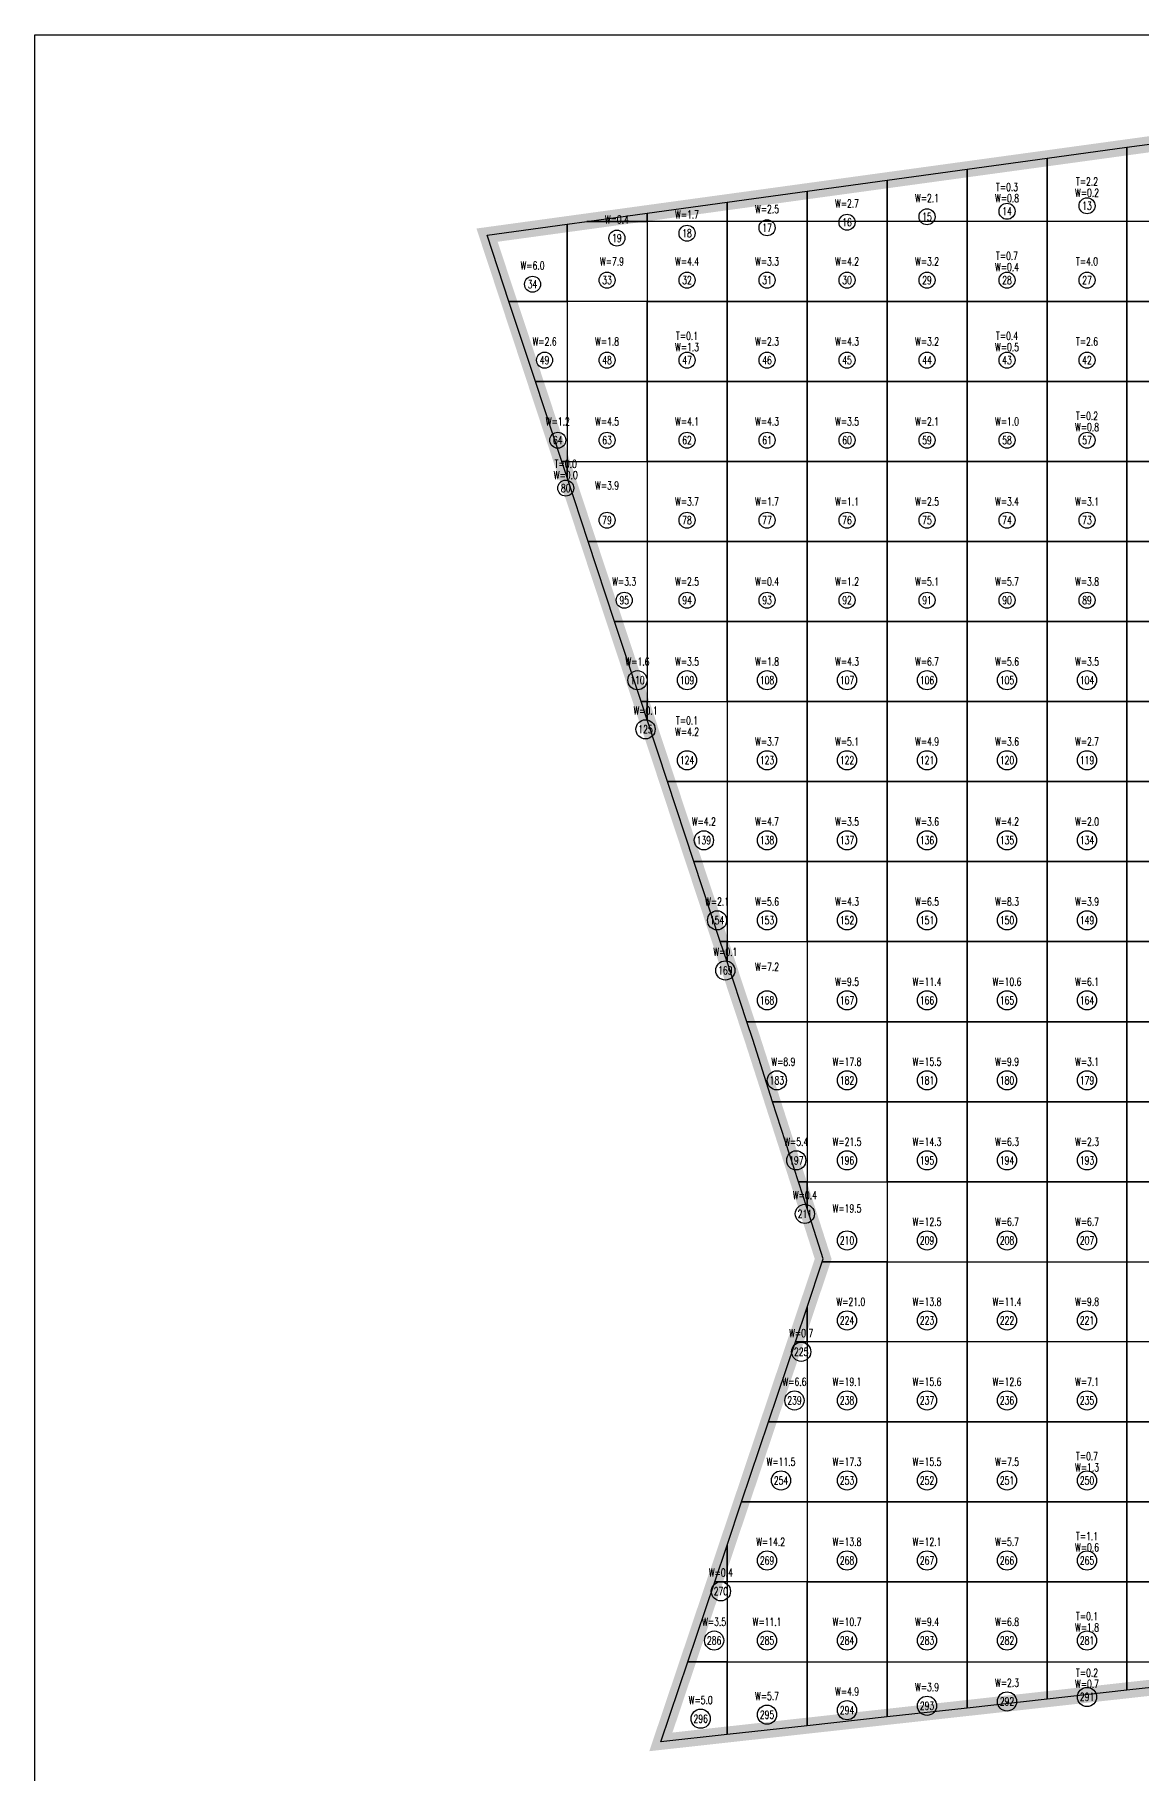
# Model space of a CAD drawing. Extents: x 4283 to 40403, y 1134 to 1764.
# Drawn here: x 15283.5 to 15346.3, y 1575.3 to 1674.1 of the extents above; entities that cross this region are included whole.
import ezdxf
from ezdxf.enums import TextEntityAlignment as Align

# ---------------------------------------------------------------- set-up
doc = ezdxf.new("R2010")
doc.units = 0
for name, color, linetype in [('tdz_17-2方格网', 2, 'Continuous'), ('tdz_17-2方格网计算', 7, 'Continuous'), ('tdz_土方计算图', 7, 'Continuous'), ('tdz_格田', 6, 'Continuous')]:
    doc.layers.add(name, color=color, linetype=linetype)
doc.styles.add('GLandNum', font='txt_____.ttf', dxfattribs={"width": 0.7, "height": 0.5})

msp = doc.modelspace()

# ---------------------------------------------------------------- linework, layer by layer
at = {"layer": 'tdz_17-2方格网', "linetype": 'Continuous'}
for points in [[(15347.954, 1668.033, 3092.636), (15350.07, 1668.033, 3092.484), (15350.07, 1663.488, 3092.435), (15345.524, 1663.488, 3092.794), (15345.524, 1667.7, 3092.815)], [(15340.979, 1667.076, 3093.152), (15340.979, 1663.488, 3093.154), (15336.434, 1663.488, 3093.514), (15336.434, 1666.453, 3093.487)], [(15345.524, 1667.7, 3092.815), (15345.524, 1663.488, 3092.794), (15340.979, 1663.488, 3093.154), (15340.979, 1667.076, 3093.152)], [(15336.434, 1666.453, 3093.487), (15336.434, 1663.488, 3093.514), (15331.888, 1663.488, 3093.828), (15331.888, 1665.829, 3093.842)], [(15327.343, 1665.205, 3094.151), (15327.343, 1663.488, 3094.145), (15322.797, 1663.488, 3094.462), (15322.797, 1664.582, 3094.461)], [(15331.888, 1665.829, 3093.842), (15331.888, 1663.488, 3093.828), (15327.343, 1663.488, 3094.145), (15327.343, 1665.205, 3094.151)], [(15318.252, 1663.958, 3094.771), (15318.252, 1663.488, 3094.772), (15314.822, 1663.488, 3095.005)], [(15322.797, 1664.582, 3094.461), (15322.797, 1663.488, 3094.462), (15318.252, 1663.488, 3094.772), (15318.252, 1663.958, 3094.771)], [(15313.706, 1663.334, 3095.027), (15313.706, 1658.942, 3094.757), (15310.406, 1658.942, 3095.02), (15309.161, 1662.711, 3095.027)], [(15314.822, 1663.488, 3095.005), (15318.252, 1663.488, 3094.772), (15318.252, 1658.942, 3094.414), (15313.706, 1658.942, 3094.757), (15313.706, 1663.334, 3095.027)], [(15318.252, 1663.488, 3094.772), (15318.252, 1658.942, 3094.414), (15322.797, 1658.942, 3094.179), (15322.797, 1663.488, 3094.462)], [(15322.797, 1663.488, 3094.462), (15322.797, 1658.942, 3094.179), (15327.343, 1658.942, 3094.052), (15327.343, 1663.488, 3094.145)], [(15327.343, 1663.488, 3094.145), (15327.343, 1658.942, 3094.052), (15331.888, 1658.942, 3093.925), (15331.888, 1663.488, 3093.828)], [(15331.888, 1663.488, 3093.828), (15331.888, 1658.942, 3093.925), (15336.434, 1658.942, 3093.605), (15336.434, 1663.488, 3093.514)], [(15336.434, 1663.488, 3093.514), (15336.434, 1658.942, 3093.605), (15340.979, 1658.942, 3093.18), (15340.979, 1663.488, 3093.154)], [(15340.979, 1663.488, 3093.154), (15340.979, 1658.942, 3093.18), (15345.524, 1658.942, 3092.845), (15345.524, 1663.488, 3092.794)], [(15345.524, 1663.488, 3092.794), (15345.524, 1658.942, 3092.845), (15350.07, 1658.942, 3092.543), (15350.07, 1663.488, 3092.435)], [(15310.406, 1658.942, 3095.02), (15313.706, 1658.942, 3094.757), (15313.706, 1654.397, 3094.858), (15311.907, 1654.397, 3095.012)], [(15313.706, 1658.942, 3094.757), (15313.706, 1654.397, 3094.858), (15318.252, 1654.397, 3094.585), (15318.252, 1658.942, 3094.414)], [(15318.252, 1658.942, 3094.414), (15318.252, 1654.397, 3094.585), (15322.797, 1654.397, 3094.386), (15322.797, 1658.942, 3094.179)], [(15322.797, 1658.942, 3094.179), (15322.797, 1654.397, 3094.386), (15327.343, 1654.397, 3094.236), (15327.343, 1658.942, 3094.052)], [(15327.343, 1658.942, 3094.052), (15327.343, 1654.397, 3094.236), (15331.888, 1654.397, 3093.937), (15331.888, 1658.942, 3093.925)], [(15331.888, 1658.942, 3093.925), (15331.888, 1654.397, 3093.937), (15336.434, 1654.397, 3093.608), (15336.434, 1658.942, 3093.605)], [(15336.434, 1658.942, 3093.605), (15336.434, 1654.397, 3093.608), (15340.979, 1654.397, 3093.294), (15340.979, 1658.942, 3093.18)], [(15340.979, 1658.942, 3093.18), (15340.979, 1654.397, 3093.294), (15345.524, 1654.397, 3093.059), (15345.524, 1658.942, 3092.845)], [(15345.524, 1658.942, 3092.845), (15345.524, 1654.397, 3093.059), (15350.07, 1654.397, 3092.883), (15350.07, 1658.942, 3092.543)], [(15311.907, 1654.397, 3095.012), (15313.706, 1654.397, 3094.858), (15313.706, 1649.851, 3094.974), (15313.408, 1649.851, 3095.004)], [(15313.706, 1654.397, 3094.858), (15313.706, 1649.851, 3094.974), (15318.252, 1649.851, 3094.735), (15318.252, 1654.397, 3094.585)], [(15318.252, 1654.397, 3094.585), (15318.252, 1649.851, 3094.735), (15322.797, 1649.851, 3094.472), (15322.797, 1654.397, 3094.386)], [(15322.797, 1654.397, 3094.386), (15322.797, 1649.851, 3094.472), (15327.343, 1649.851, 3094.175), (15327.343, 1654.397, 3094.236)], [(15327.343, 1654.397, 3094.236), (15327.343, 1649.851, 3094.175), (15331.888, 1649.851, 3093.879), (15331.888, 1654.397, 3093.937)], [(15331.888, 1654.397, 3093.937), (15331.888, 1649.851, 3093.879), (15336.434, 1649.851, 3093.681), (15336.434, 1654.397, 3093.608)], [(15336.434, 1654.397, 3093.608), (15336.434, 1649.851, 3093.681), (15340.979, 1649.851, 3093.449), (15340.979, 1654.397, 3093.294)], [(15340.979, 1654.397, 3093.294), (15340.979, 1649.851, 3093.449), (15345.524, 1649.851, 3093.247), (15345.524, 1654.397, 3093.059)], [(15345.524, 1654.397, 3093.059), (15345.524, 1649.851, 3093.247), (15350.07, 1649.851, 3092.987), (15350.07, 1654.397, 3092.883)], [(15313.408, 1649.851, 3095.004), (15313.706, 1649.851, 3094.974), (15313.706, 1648.949, 3095.002)], [(15313.706, 1648.949, 3095.002), (15313.706, 1649.851, 3094.974), (15318.252, 1649.851, 3094.735), (15318.252, 1645.306, 3094.695), (15314.91, 1645.306, 3094.995)], [(15318.252, 1649.851, 3094.735), (15318.252, 1645.306, 3094.695), (15322.797, 1645.306, 3094.413), (15322.797, 1649.851, 3094.472)], [(15322.797, 1649.851, 3094.472), (15322.797, 1645.306, 3094.413), (15327.343, 1645.306, 3094.08), (15327.343, 1649.851, 3094.175)], [(15327.343, 1649.851, 3094.175), (15327.343, 1645.306, 3094.08), (15331.888, 1645.306, 3093.949), (15331.888, 1649.851, 3093.879)], [(15331.888, 1649.851, 3093.879), (15331.888, 1645.306, 3093.949), (15336.434, 1645.306, 3093.855), (15336.434, 1649.851, 3093.681)], [(15336.434, 1649.851, 3093.681), (15336.434, 1645.306, 3093.855), (15340.979, 1645.306, 3093.581), (15340.979, 1649.851, 3093.449)], [(15340.979, 1649.851, 3093.449), (15340.979, 1645.306, 3093.581), (15345.524, 1645.306, 3093.32), (15345.524, 1649.851, 3093.247)], [(15345.524, 1649.851, 3093.247), (15345.524, 1645.306, 3093.32), (15350.07, 1645.306, 3093.059), (15350.07, 1649.851, 3092.987)], [(15314.91, 1645.306, 3094.995), (15318.252, 1645.306, 3094.695), (15318.252, 1640.76, 3094.804), (15316.411, 1640.76, 3094.987)], [(15318.252, 1645.306, 3094.695), (15318.252, 1640.76, 3094.804), (15322.797, 1640.76, 3094.411), (15322.797, 1645.306, 3094.413)], [(15322.797, 1645.306, 3094.413), (15322.797, 1640.76, 3094.411), (15327.343, 1640.76, 3094.189), (15327.343, 1645.306, 3094.08)], [(15327.343, 1645.306, 3094.08), (15327.343, 1640.76, 3094.189), (15331.888, 1640.76, 3094.105), (15331.888, 1645.306, 3093.949)], [(15331.888, 1645.306, 3093.949), (15331.888, 1640.76, 3094.105), (15336.434, 1640.76, 3094.025), (15336.434, 1645.306, 3093.855)], [(15336.434, 1645.306, 3093.855), (15336.434, 1640.76, 3094.025), (15340.979, 1640.76, 3093.628), (15340.979, 1645.306, 3093.581)], [(15340.979, 1645.306, 3093.581), (15340.979, 1640.76, 3093.628), (15345.524, 1640.76, 3093.368), (15345.524, 1645.306, 3093.32)], [(15345.524, 1645.306, 3093.32), (15345.524, 1640.76, 3093.368), (15350.07, 1640.76, 3093.115), (15350.07, 1645.306, 3093.059)], [(15316.411, 1640.76, 3094.987), (15318.252, 1640.76, 3094.804), (15318.252, 1636.215, 3094.945), (15317.912, 1636.215, 3094.979)], [(15318.252, 1640.76, 3094.804), (15318.252, 1636.215, 3094.945), (15322.797, 1636.215, 3094.51), (15322.797, 1640.76, 3094.411)], [(15322.797, 1640.76, 3094.411), (15322.797, 1636.215, 3094.51), (15327.343, 1636.215, 3094.383), (15327.343, 1640.76, 3094.189)], [(15327.343, 1640.76, 3094.189), (15327.343, 1636.215, 3094.383), (15331.888, 1636.215, 3094.257), (15331.888, 1640.76, 3094.105)], [(15331.888, 1640.76, 3094.105), (15331.888, 1636.215, 3094.257), (15336.434, 1636.215, 3093.971), (15336.434, 1640.76, 3094.025)], [(15336.434, 1640.76, 3094.025), (15336.434, 1636.215, 3093.971), (15340.979, 1636.215, 3093.649), (15340.979, 1640.76, 3093.628)], [(15340.979, 1640.76, 3093.628), (15340.979, 1636.215, 3093.649), (15345.524, 1636.215, 3093.398), (15345.524, 1640.76, 3093.368)], [(15345.524, 1640.76, 3093.368), (15345.524, 1636.215, 3093.398), (15350.07, 1636.215, 3093.145), (15350.07, 1640.76, 3093.115)], [(15317.912, 1636.215, 3094.979), (15318.252, 1636.215, 3094.945), (15318.252, 1635.188, 3094.977)], [(15318.252, 1635.188, 3094.977), (15318.252, 1636.215, 3094.945), (15322.797, 1636.215, 3094.51), (15322.797, 1631.669, 3094.634), (15319.414, 1631.669, 3094.971)], [(15322.797, 1636.215, 3094.51), (15322.797, 1631.669, 3094.634), (15327.343, 1631.669, 3094.441), (15327.343, 1636.215, 3094.383)], [(15327.343, 1636.215, 3094.383), (15327.343, 1631.669, 3094.441), (15331.888, 1631.669, 3094.162), (15331.888, 1636.215, 3094.257)], [(15331.888, 1636.215, 3094.257), (15331.888, 1631.669, 3094.162), (15336.434, 1631.669, 3093.9), (15336.434, 1636.215, 3093.971)], [(15336.434, 1636.215, 3093.971), (15336.434, 1631.669, 3093.9), (15340.979, 1631.669, 3093.661), (15340.979, 1636.215, 3093.649)], [(15340.979, 1636.215, 3093.649), (15340.979, 1631.669, 3093.661), (15345.524, 1631.669, 3093.411), (15345.524, 1636.215, 3093.398)], [(15345.524, 1636.215, 3093.398), (15345.524, 1631.669, 3093.411), (15350.07, 1631.669, 3093.139), (15350.07, 1636.215, 3093.145)], [(15319.414, 1631.669, 3094.971), (15322.797, 1631.669, 3094.634), (15322.797, 1627.124, 3094.775), (15320.915, 1627.124, 3094.962)], [(15322.797, 1631.669, 3094.634), (15322.797, 1627.124, 3094.775), (15327.343, 1627.124, 3094.459), (15327.343, 1631.669, 3094.441)], [(15327.343, 1631.669, 3094.441), (15327.343, 1627.124, 3094.459), (15331.888, 1627.124, 3094.152), (15331.888, 1631.669, 3094.162)], [(15331.888, 1631.669, 3094.162), (15331.888, 1627.124, 3094.152), (15336.434, 1627.124, 3094.083), (15336.434, 1631.669, 3093.9)], [(15336.434, 1631.669, 3093.9), (15336.434, 1627.124, 3094.083), (15340.979, 1627.124, 3093.822), (15340.979, 1631.669, 3093.661)], [(15340.979, 1631.669, 3093.661), (15340.979, 1627.124, 3093.822), (15345.524, 1627.124, 3093.37), (15345.524, 1631.669, 3093.411)], [(15345.524, 1631.669, 3093.411), (15345.524, 1627.124, 3093.37), (15350.07, 1627.124, 3093.13), (15350.07, 1631.669, 3093.139)], [(15320.915, 1627.124, 3094.962), (15322.797, 1627.124, 3094.775), (15322.797, 1622.579, 3094.916), (15322.416, 1622.579, 3094.954)], [(15322.797, 1627.124, 3094.775), (15322.797, 1622.579, 3094.916), (15327.343, 1622.579, 3094.491), (15327.343, 1627.124, 3094.459)], [(15327.343, 1627.124, 3094.459), (15327.343, 1622.579, 3094.491), (15331.888, 1622.579, 3094.425), (15331.888, 1627.124, 3094.152)], [(15331.888, 1627.124, 3094.152), (15331.888, 1622.579, 3094.425), (15336.434, 1622.579, 3094.261), (15336.434, 1627.124, 3094.083)], [(15336.434, 1627.124, 3094.083), (15336.434, 1622.579, 3094.261), (15340.979, 1622.579, 3094.083), (15340.979, 1627.124, 3093.822)], [(15340.979, 1627.124, 3093.822), (15340.979, 1622.579, 3094.083), (15345.524, 1622.579, 3093.535), (15345.524, 1627.124, 3093.37)], [(15345.524, 1627.124, 3093.37), (15345.524, 1622.579, 3093.535), (15350.07, 1622.579, 3093.188), (15350.07, 1627.124, 3093.13)], [(15322.416, 1622.579, 3094.954), (15322.797, 1622.579, 3094.916), (15322.797, 1621.426, 3094.952)], [(15322.797, 1621.426, 3094.952), (15322.797, 1622.579, 3094.916), (15327.343, 1622.579, 3094.491), (15327.343, 1618.033, 3094.83), (15323.918, 1618.033, 3094.945)], [(15327.343, 1622.579, 3094.491), (15327.343, 1618.033, 3094.83), (15331.888, 1618.033, 3094.727), (15331.888, 1622.579, 3094.425)], [(15331.888, 1622.579, 3094.425), (15331.888, 1618.033, 3094.727), (15336.434, 1618.033, 3094.407), (15336.434, 1622.579, 3094.261)], [(15336.434, 1622.579, 3094.261), (15336.434, 1618.033, 3094.407), (15340.979, 1618.033, 3094.034), (15340.979, 1622.579, 3094.083)], [(15340.979, 1622.579, 3094.083), (15340.979, 1618.033, 3094.034), (15345.524, 1618.033, 3093.552), (15345.524, 1622.579, 3093.535)], [(15345.524, 1622.579, 3093.535), (15345.524, 1618.033, 3093.552), (15350.07, 1618.033, 3093.245), (15350.07, 1622.579, 3093.188)], [(15323.918, 1618.033, 3094.945), (15327.343, 1618.033, 3094.83), (15327.343, 1613.488, 3095.309), (15325.389, 1613.488, 3095.088), (15324.254, 1617.016, 3094.944)], [(15327.343, 1618.033, 3094.83), (15327.343, 1613.488, 3095.309), (15331.888, 1613.488, 3095.014), (15331.888, 1618.033, 3094.727)], [(15331.888, 1618.033, 3094.727), (15331.888, 1613.488, 3095.014), (15336.434, 1613.488, 3094.469), (15336.434, 1618.033, 3094.407)], [(15336.434, 1618.033, 3094.407), (15336.434, 1613.488, 3094.469), (15340.979, 1613.488, 3093.968), (15340.979, 1618.033, 3094.034)], [(15340.979, 1618.033, 3094.034), (15340.979, 1613.488, 3093.968), (15345.524, 1613.488, 3093.503), (15345.524, 1618.033, 3093.552)], [(15345.524, 1618.033, 3093.552), (15345.524, 1613.488, 3093.503), (15350.07, 1613.488, 3093.166), (15350.07, 1618.033, 3093.245)], [(15325.389, 1613.488, 3095.088), (15327.343, 1613.488, 3095.309), (15327.343, 1608.942, 3095.33), (15326.851, 1608.942, 3095.275)], [(15327.343, 1613.488, 3095.309), (15327.343, 1608.942, 3095.33), (15331.888, 1608.942, 3094.957), (15331.888, 1613.488, 3095.014)], [(15331.888, 1613.488, 3095.014), (15331.888, 1608.942, 3094.957), (15336.434, 1608.942, 3094.187), (15336.434, 1613.488, 3094.469)], [(15336.434, 1613.488, 3094.469), (15336.434, 1608.942, 3094.187), (15340.979, 1608.942, 3093.917), (15340.979, 1613.488, 3093.968)], [(15340.979, 1613.488, 3093.968), (15340.979, 1608.942, 3093.917), (15345.524, 1608.942, 3093.712), (15345.524, 1613.488, 3093.503)], [(15345.524, 1613.488, 3093.503), (15345.524, 1608.942, 3093.712), (15350.07, 1608.942, 3093.327), (15350.07, 1613.488, 3093.166)], [(15326.851, 1608.942, 3095.275), (15327.343, 1608.942, 3095.33), (15327.343, 1607.412, 3095.337)], [(15327.343, 1607.412, 3095.337), (15327.343, 1608.942, 3095.33), (15331.888, 1608.942, 3094.957), (15331.888, 1604.397, 3094.967), (15328.209, 1604.397, 3095.453), (15328.262, 1604.553, 3095.455)], [(15331.888, 1608.942, 3094.957), (15331.888, 1604.397, 3094.967), (15336.434, 1604.397, 3094.46), (15336.434, 1608.942, 3094.187)], [(15336.434, 1608.942, 3094.187), (15336.434, 1604.397, 3094.46), (15340.979, 1604.397, 3094.233), (15340.979, 1608.942, 3093.917)], [(15340.979, 1608.942, 3093.917), (15340.979, 1604.397, 3094.233), (15345.524, 1604.397, 3094.005), (15345.524, 1608.942, 3093.712)], [(15345.524, 1608.942, 3093.712), (15345.524, 1604.397, 3094.005), (15350.07, 1604.397, 3093.565), (15350.07, 1608.942, 3093.327)], [(15328.209, 1604.397, 3095.453), (15331.888, 1604.397, 3094.967), (15331.888, 1599.851, 3094.915), (15327.343, 1599.851, 3095.455), (15327.343, 1601.819, 3095.43)], [(15331.888, 1599.851, 3094.915), (15331.888, 1604.397, 3094.967), (15336.434, 1604.397, 3094.46), (15336.434, 1599.851, 3094.611)], [(15336.434, 1599.851, 3094.611), (15336.434, 1604.397, 3094.46), (15340.979, 1604.397, 3094.233), (15340.979, 1599.851, 3094.373)], [(15340.979, 1599.851, 3094.373), (15340.979, 1604.397, 3094.233), (15345.524, 1604.397, 3094.005), (15345.524, 1599.851, 3093.904)], [(15345.524, 1599.851, 3093.904), (15345.524, 1604.397, 3094.005), (15350.07, 1604.397, 3093.565), (15350.07, 1599.851, 3093.496)], [(15327.343, 1601.819, 3095.43), (15327.343, 1599.851, 3095.455), (15326.681, 1599.851, 3095.412)], [(15326.681, 1599.851, 3095.412), (15327.343, 1599.851, 3095.455), (15327.343, 1595.306, 3095.385), (15325.152, 1595.306, 3095.385)], [(15327.343, 1599.851, 3095.455), (15327.343, 1595.306, 3095.385), (15331.888, 1595.306, 3095.093), (15331.888, 1599.851, 3094.915)], [(15331.888, 1599.851, 3094.915), (15331.888, 1595.306, 3095.093), (15336.434, 1595.306, 3094.784), (15336.434, 1599.851, 3094.611)], [(15336.434, 1599.851, 3094.611), (15336.434, 1595.306, 3094.784), (15340.979, 1595.306, 3094.279), (15340.979, 1599.851, 3094.373)], [(15340.979, 1599.851, 3094.373), (15340.979, 1595.306, 3094.279), (15345.524, 1595.306, 3093.769), (15345.524, 1599.851, 3093.904)], [(15345.524, 1599.851, 3093.904), (15345.524, 1595.306, 3093.769), (15350.07, 1595.306, 3093.254), (15350.07, 1599.851, 3093.496)], [(15325.152, 1595.306, 3095.385), (15327.343, 1595.306, 3095.385), (15327.343, 1590.76, 3095.297), (15323.624, 1590.76, 3095.378)], [(15327.343, 1595.306, 3095.385), (15327.343, 1590.76, 3095.297), (15331.888, 1590.76, 3094.998), (15331.888, 1595.306, 3095.093)], [(15331.888, 1595.306, 3095.093), (15331.888, 1590.76, 3094.998), (15336.434, 1590.76, 3094.714), (15336.434, 1595.306, 3094.784)], [(15336.434, 1595.306, 3094.784), (15336.434, 1590.76, 3094.714), (15340.979, 1590.76, 3093.957), (15340.979, 1595.306, 3094.279)], [(15340.979, 1595.306, 3094.279), (15340.979, 1590.76, 3093.957), (15345.524, 1590.76, 3093.625), (15345.524, 1595.306, 3093.769)], [(15345.524, 1595.306, 3093.769), (15345.524, 1590.76, 3093.625), (15350.07, 1590.76, 3093.259), (15350.07, 1595.306, 3093.254)], [(15323.624, 1590.76, 3095.378), (15327.343, 1590.76, 3095.297), (15327.343, 1586.215, 3095.227), (15322.797, 1586.215, 3095.428), (15322.797, 1588.302, 3095.392)], [(15327.343, 1590.76, 3095.297), (15327.343, 1586.215, 3095.227), (15331.888, 1586.215, 3094.935), (15331.888, 1590.76, 3094.998)], [(15331.888, 1590.76, 3094.998), (15331.888, 1586.215, 3094.935), (15336.434, 1586.215, 3094.641), (15336.434, 1590.76, 3094.714)], [(15336.434, 1590.76, 3094.714), (15336.434, 1586.215, 3094.641), (15340.979, 1586.215, 3094.285), (15340.979, 1590.76, 3093.957)], [(15340.979, 1590.76, 3093.957), (15340.979, 1586.215, 3094.285), (15345.524, 1586.215, 3093.745), (15345.524, 1590.76, 3093.625)], [(15345.524, 1590.76, 3093.625), (15345.524, 1586.215, 3093.745), (15350.07, 1586.215, 3093.598), (15350.07, 1590.76, 3093.259)], [(15322.797, 1588.302, 3095.392), (15322.797, 1586.215, 3095.428), (15322.095, 1586.215, 3095.404)], [(15322.095, 1586.215, 3095.404), (15322.797, 1586.215, 3095.428), (15322.797, 1581.669, 3095.394), (15320.567, 1581.669, 3095.429)], [(15322.797, 1586.215, 3095.428), (15322.797, 1581.669, 3095.394), (15327.343, 1581.669, 3095.144), (15327.343, 1586.215, 3095.227)], [(15327.343, 1586.215, 3095.227), (15327.343, 1581.669, 3095.144), (15331.888, 1581.669, 3094.895), (15331.888, 1586.215, 3094.935)], [(15331.888, 1586.215, 3094.935), (15331.888, 1581.669, 3094.895), (15336.434, 1581.669, 3094.615), (15336.434, 1586.215, 3094.641)], [(15336.434, 1586.215, 3094.641), (15336.434, 1581.669, 3094.615), (15340.979, 1581.669, 3094.25), (15340.979, 1586.215, 3094.285)], [(15340.979, 1586.215, 3094.285), (15340.979, 1581.669, 3094.25), (15345.524, 1581.669, 3093.891), (15345.524, 1586.215, 3093.745)], [(15345.524, 1586.215, 3093.745), (15345.524, 1581.669, 3093.891), (15350.07, 1581.669, 3093.545), (15350.07, 1586.215, 3093.598)], [(15320.567, 1581.669, 3095.429), (15322.797, 1581.669, 3095.394), (15322.797, 1577.54, 3095.268), (15319.038, 1577.124, 3095.455)], [(15322.797, 1577.54, 3095.268), (15322.797, 1581.669, 3095.394), (15327.343, 1581.669, 3095.144), (15327.343, 1578.042, 3095.043)], [(15327.343, 1578.042, 3095.043), (15327.343, 1581.669, 3095.144), (15331.888, 1581.669, 3094.895), (15331.888, 1578.545, 3094.816)], [(15331.888, 1578.545, 3094.816), (15331.888, 1581.669, 3094.895), (15336.434, 1581.669, 3094.615), (15336.434, 1579.047, 3094.591)], [(15336.434, 1579.047, 3094.591), (15336.434, 1581.669, 3094.615), (15340.979, 1581.669, 3094.25), (15340.979, 1579.55, 3094.264)], [(15340.979, 1579.55, 3094.264), (15340.979, 1581.669, 3094.25), (15345.524, 1581.669, 3093.891), (15345.524, 1580.052, 3093.912)], [(15345.524, 1580.052, 3093.912), (15345.524, 1581.669, 3093.891), (15350.07, 1581.669, 3093.545), (15350.07, 1580.555, 3093.559)]]:
    msp.add_polyline3d(points, close=True, dxfattribs=at)
at = {"layer": 'tdz_17-2方格网计算', "color": 7, "linetype": 'Continuous'}
for centre, radius in [((15334.161, 1663.754), 0.455), ((15338.706, 1664.065), 0.455), ((15343.252, 1664.377), 0.455), ((15316.537, 1662.545), 0.455), ((15320.524, 1662.818), 0.455), ((15325.07, 1663.13), 0.455), ((15329.615, 1663.442), 0.455), ((15311.745, 1659.922), 0.455), ((15315.979, 1660.154), 0.455), ((15320.524, 1660.154), 0.455), ((15325.07, 1660.154), 0.455), ((15329.615, 1660.154), 0.455), ((15334.161, 1660.154), 0.455), ((15338.706, 1660.154), 0.455), ((15343.252, 1660.154), 0.455), ((15312.431, 1655.609), 0.455), ((15315.979, 1655.609), 0.455), ((15320.524, 1655.609), 0.455), ((15325.07, 1655.609), 0.455), ((15329.615, 1655.609), 0.455), ((15334.161, 1655.609), 0.455), ((15338.706, 1655.609), 0.455), ((15343.252, 1655.609), 0.455), ((15313.182, 1651.063), 0.455), ((15315.979, 1651.063), 0.455), ((15320.524, 1651.063), 0.455), ((15325.07, 1651.063), 0.455), ((15329.615, 1651.063), 0.455), ((15334.161, 1651.063), 0.455), ((15338.706, 1651.063), 0.455), ((15343.252, 1651.063), 0.455), ((15313.632, 1648.34), 0.455), ((15315.979, 1646.518), 0.455), ((15320.524, 1646.518), 0.455), ((15325.07, 1646.518), 0.455), ((15329.615, 1646.518), 0.455), ((15334.161, 1646.518), 0.455), ((15338.706, 1646.518), 0.455), ((15343.252, 1646.518), 0.455), ((15316.956, 1641.972), 0.455), ((15320.524, 1641.972), 0.455), ((15325.07, 1641.972), 0.455), ((15329.615, 1641.972), 0.455), ((15334.161, 1641.972), 0.455), ((15338.706, 1641.972), 0.455), ((15343.252, 1641.972), 0.455), ((15317.707, 1637.427), 0.545), ((15320.524, 1637.427), 0.545), ((15325.07, 1637.427), 0.545), ((15329.615, 1637.427), 0.545), ((15334.161, 1637.427), 0.545), ((15338.706, 1637.427), 0.545), ((15343.252, 1637.427), 0.545), ((15318.167, 1634.641), 0.545), ((15320.524, 1632.882), 0.545), ((15325.07, 1632.882), 0.545), ((15329.615, 1632.882), 0.545), ((15334.161, 1632.882), 0.545), ((15338.706, 1632.882), 0.545), ((15343.252, 1632.882), 0.545), ((15321.481, 1628.336), 0.545), ((15325.07, 1628.336), 0.545), ((15329.615, 1628.336), 0.545), ((15334.161, 1628.336), 0.545), ((15338.706, 1628.336), 0.545), ((15343.252, 1628.336), 0.545), ((15322.231, 1623.791), 0.545), ((15325.07, 1623.791), 0.545), ((15329.615, 1623.791), 0.545), ((15334.161, 1623.791), 0.545), ((15338.706, 1623.791), 0.545), ((15343.252, 1623.791), 0.545), ((15322.702, 1620.942), 0.545), ((15325.07, 1619.245), 0.545), ((15329.615, 1619.245), 0.545), ((15334.161, 1619.245), 0.545), ((15338.706, 1619.245), 0.545), ((15343.252, 1619.245), 0.545), ((15325.63, 1614.7), 0.545), ((15329.615, 1614.7), 0.545), ((15334.161, 1614.7), 0.545), ((15338.706, 1614.7), 0.545), ((15343.252, 1614.7), 0.545), ((15326.731, 1610.154), 0.545), ((15329.615, 1610.154), 0.545), ((15334.161, 1610.154), 0.545), ((15338.706, 1610.154), 0.545), ((15343.252, 1610.154), 0.545), ((15327.22, 1607.116), 0.545), ((15329.615, 1605.609), 0.545), ((15334.161, 1605.609), 0.545), ((15338.706, 1605.609), 0.545), ((15343.252, 1605.609), 0.545), ((15329.615, 1601.063), 0.545), ((15334.161, 1601.063), 0.545), ((15338.706, 1601.063), 0.545), ((15343.252, 1601.063), 0.545), ((15327.012, 1599.283), 0.545), ((15326.63, 1596.518), 0.545), ((15329.615, 1596.518), 0.545), ((15334.161, 1596.518), 0.545), ((15338.706, 1596.518), 0.545), ((15343.252, 1596.518), 0.545), ((15325.865, 1591.972), 0.545), ((15329.615, 1591.972), 0.545), ((15334.161, 1591.972), 0.545), ((15338.706, 1591.972), 0.545), ((15343.252, 1591.972), 0.545), ((15325.07, 1587.427), 0.545), ((15329.615, 1587.427), 0.545), ((15334.161, 1587.427), 0.545), ((15338.706, 1587.427), 0.545), ((15343.252, 1587.427), 0.545), ((15322.446, 1585.676), 0.545), ((15322.064, 1582.882), 0.545), ((15325.07, 1582.882), 0.545), ((15329.615, 1582.882), 0.545), ((15334.161, 1582.882), 0.545), ((15338.706, 1582.882), 0.545), ((15343.252, 1582.882), 0.545), ((15343.252, 1579.675), 0.545), ((15325.07, 1578.669), 0.545), ((15329.615, 1578.921), 0.545), ((15334.161, 1579.172), 0.545), ((15338.706, 1579.423), 0.545), ((15321.3, 1578.44), 0.545)]:
    msp.add_circle(centre, radius, dxfattribs=at)
at = {"layer": 'tdz_土方计算图', "linetype": 'Continuous'}
for points in [[(15283.46, 1674.092), (15413.46, 1674.092)], [(15283.46, 1514.092), (15283.46, 1514.092), (15283.46, 1674.092), (15283.46, 1674.092)]]:
    msp.add_lwpolyline(points, dxfattribs=at)
at = {"layer": 'tdz_格田', "linetype": 'Continuous', "lineweight": 60, "const_width": 0.909}
msp.add_lwpolyline([(15309.161, 1662.711), (15370.024, 1671.061), (15380.183, 1638.834), (15387.759, 1584.722), (15319.038, 1577.124), (15328.262, 1604.553), (15324.254, 1617.016), (15309.161, 1662.711)], close=True, dxfattribs=at)

# ---------------------------------------------------------------- texts
at = {"layer": 'tdz_17-2方格网计算', "color": 2, "linetype": 'Continuous', "style": 'GLandNum', "width": 0.7}
for s, p in [('T=2.2', (15343.252, 1665.756)), ('T=0.3', (15338.706, 1665.444)), ('T=0.7', (15338.706, 1661.533)), ('T=4.0', (15343.252, 1661.215)), ('T=0.1', (15320.524, 1656.988)), ('T=0.4', (15338.706, 1656.988)), ('T=2.6', (15343.252, 1656.669)), ('T=0.2', (15343.252, 1652.442)), ('T=0.0', (15313.632, 1649.718)), ('T=0.1', (15320.524, 1635.14)), ('T=0.7', (15343.252, 1593.351)), ('T=1.1', (15343.252, 1588.806)), ('T=0.1', (15343.252, 1584.26)), ('T=0.2', (15343.252, 1581.053))]:
    msp.add_text(s, height=0.4545, dxfattribs=at).set_placement(p, align=Align.MIDDLE_CENTER)
at = {"layer": 'tdz_17-2方格网计算', "color": 173, "linetype": 'Continuous', "style": 'GLandNum', "width": 0.7}
for s, p in [('W=2.1', (15334.161, 1664.814)), ('W=0.8', (15338.706, 1664.808)), ('W=0.2', (15343.252, 1665.12)), ('W=1.7', (15320.524, 1663.879)), ('W=2.5', (15325.07, 1664.191)), ('W=2.7', (15329.615, 1664.502)), ('W=0.4', (15316.537, 1663.605)), ('W=6.0', (15311.745, 1660.982)), ('W=7.9', (15316.258, 1661.215)), ('W=4.4', (15320.524, 1661.215)), ('W=3.3', (15325.07, 1661.215)), ('W=4.2', (15329.615, 1661.215)), ('W=3.2', (15334.161, 1661.215)), ('W=0.4', (15338.706, 1660.897)), ('W=2.6', (15312.431, 1656.669)), ('W=1.8', (15315.979, 1656.669)), ('W=1.3', (15320.524, 1656.351)), ('W=2.3', (15325.07, 1656.669)), ('W=4.3', (15329.615, 1656.669)), ('W=3.2', (15334.161, 1656.669)), ('W=0.5', (15338.706, 1656.351)), ('W=1.2', (15313.182, 1652.124)), ('W=4.5', (15315.979, 1652.124)), ('W=4.1', (15320.524, 1652.124)), ('W=4.3', (15325.07, 1652.124)), ('W=3.5', (15329.615, 1652.124)), ('W=2.1', (15334.161, 1652.124)), ('W=1.0', (15338.706, 1652.124)), ('W=0.8', (15343.252, 1651.806)), ('W=0.0', (15313.632, 1649.082)), ('W=3.9', (15315.979, 1648.489)), ('W=3.7', (15320.524, 1647.579)), ('W=1.7', (15325.07, 1647.579)), ('W=1.1', (15329.615, 1647.579)), ('W=2.5', (15334.161, 1647.579)), ('W=3.4', (15338.706, 1647.579)), ('W=3.1', (15343.252, 1647.579)), ('W=3.3', (15316.956, 1643.033)), ('W=2.5', (15320.524, 1643.033)), ('W=0.4', (15325.07, 1643.033)), ('W=1.2', (15329.615, 1643.033)), ('W=5.1', (15334.161, 1643.033)), ('W=5.7', (15338.706, 1643.033)), ('W=3.8', (15343.252, 1643.033)), ('W=1.6', (15317.707, 1638.488)), ('W=3.5', (15320.524, 1638.488)), ('W=1.8', (15325.07, 1638.488)), ('W=4.3', (15329.615, 1638.488)), ('W=6.7', (15334.161, 1638.488)), ('W=5.6', (15338.706, 1638.488)), ('W=3.5', (15343.252, 1638.488)), ('W=0.1', (15318.167, 1635.701)), ('W=4.2', (15320.524, 1634.503)), ('W=3.7', (15325.07, 1633.942)), ('W=5.1', (15329.615, 1633.942)), ('W=4.9', (15334.161, 1633.942)), ('W=3.6', (15338.706, 1633.942)), ('W=2.7', (15343.252, 1633.942)), ('W=4.2', (15321.481, 1629.397)), ('W=4.7', (15325.07, 1629.397)), ('W=3.5', (15329.615, 1629.397)), ('W=3.6', (15334.161, 1629.397)), ('W=4.2', (15338.706, 1629.397)), ('W=2.0', (15343.252, 1629.397)), ('W=2.1', (15322.231, 1624.851)), ('W=5.6', (15325.07, 1624.851)), ('W=4.3', (15329.615, 1624.851)), ('W=6.5', (15334.161, 1624.851)), ('W=8.3', (15338.706, 1624.851)), ('W=3.9', (15343.252, 1624.851)), ('W=0.1', (15322.702, 1622.002)), ('W=7.2', (15325.07, 1621.154)), ('W=9.5', (15329.615, 1620.306)), ('W=11.4', (15334.161, 1620.306)), ('W=10.6', (15338.706, 1620.306)), ('W=6.1', (15343.252, 1620.306)), ('W=8.9', (15325.998, 1615.76)), ('W=17.8', (15329.615, 1615.76)), ('W=15.5', (15334.161, 1615.76)), ('W=9.9', (15338.706, 1615.76)), ('W=3.1', (15343.252, 1615.76)), ('W=5.4', (15326.731, 1611.215)), ('W=21.5', (15329.615, 1611.215)), ('W=14.3', (15334.161, 1611.215)), ('W=6.3', (15338.706, 1611.215)), ('W=2.3', (15343.252, 1611.215)), ('W=0.4', (15327.22, 1608.177)), ('W=19.5', (15329.615, 1607.423)), ('W=12.5', (15334.161, 1606.669)), ('W=6.7', (15338.706, 1606.669)), ('W=6.7', (15343.252, 1606.669)), ('W=21.0', (15329.832, 1602.124)), ('W=13.8', (15334.161, 1602.124)), ('W=11.4', (15338.706, 1602.124)), ('W=9.8', (15343.252, 1602.124)), ('W=0.7', (15327.012, 1600.343)), ('W=6.6', (15326.63, 1597.579)), ('W=19.1', (15329.615, 1597.579)), ('W=15.6', (15334.161, 1597.579)), ('W=12.6', (15338.706, 1597.579)), ('W=7.1', (15343.252, 1597.579)), ('W=11.5', (15325.865, 1593.033)), ('W=17.3', (15329.615, 1593.033)), ('W=15.5', (15334.161, 1593.033)), ('W=7.5', (15338.706, 1593.033)), ('W=1.3', (15343.252, 1592.715)), ('W=14.2', (15325.277, 1588.488)), ('W=13.8', (15329.615, 1588.488)), ('W=12.1', (15334.161, 1588.488)), ('W=5.7', (15338.706, 1588.488)), ('W=0.6', (15343.252, 1588.169)), ('W=0.4', (15322.446, 1586.737)), ('W=3.5', (15322.064, 1583.942)), ('W=11.1', (15325.07, 1583.942)), ('W=10.7', (15329.615, 1583.942)), ('W=9.4', (15334.161, 1583.942)), ('W=6.8', (15338.706, 1583.942)), ('W=1.8', (15343.252, 1583.624)), ('W=4.9', (15329.615, 1579.981)), ('W=3.9', (15334.161, 1580.233)), ('W=2.3', (15338.706, 1580.484)), ('W=0.7', (15343.252, 1580.417)), ('W=5.0', (15321.3, 1579.501)), ('W=5.7', (15325.07, 1579.73))]:
    msp.add_text(s, height=0.4545, dxfattribs=at).set_placement(p, align=Align.MIDDLE_CENTER)
at = {"layer": 'tdz_17-2方格网计算', "color": 7, "linetype": 'Continuous', "style": 'GLandNum', "width": 0.7}
for s, p in [('15', (15334.161, 1663.754)), ('14', (15338.706, 1664.065)), ('13', (15343.252, 1664.377)), ('18', (15320.524, 1662.818)), ('17', (15325.07, 1663.13)), ('16', (15329.615, 1663.442)), ('19', (15316.537, 1662.545)), ('34', (15311.745, 1659.922)), ('33', (15315.979, 1660.154)), ('32', (15320.524, 1660.154)), ('31', (15325.07, 1660.154)), ('30', (15329.615, 1660.154)), ('29', (15334.161, 1660.154)), ('28', (15338.706, 1660.154)), ('27', (15343.252, 1660.154)), ('49', (15312.431, 1655.609)), ('48', (15315.979, 1655.609)), ('47', (15320.524, 1655.609)), ('46', (15325.07, 1655.609)), ('45', (15329.615, 1655.609)), ('44', (15334.161, 1655.609)), ('43', (15338.706, 1655.609)), ('42', (15343.252, 1655.609)), ('64', (15313.182, 1651.063)), ('63', (15315.979, 1651.063)), ('62', (15320.524, 1651.063)), ('61', (15325.07, 1651.063)), ('60', (15329.615, 1651.063)), ('59', (15334.161, 1651.063)), ('58', (15338.706, 1651.063)), ('57', (15343.252, 1651.063)), ('80', (15313.632, 1648.34)), ('79', (15315.979, 1646.518)), ('78', (15320.524, 1646.518)), ('77', (15325.07, 1646.518)), ('76', (15329.615, 1646.518)), ('75', (15334.161, 1646.518)), ('74', (15338.706, 1646.518)), ('73', (15343.252, 1646.518)), ('95', (15316.956, 1641.972)), ('94', (15320.524, 1641.972)), ('93', (15325.07, 1641.972)), ('92', (15329.615, 1641.972)), ('91', (15334.161, 1641.972)), ('90', (15338.706, 1641.972)), ('89', (15343.252, 1641.972)), ('110', (15317.707, 1637.427)), ('109', (15320.524, 1637.427)), ('108', (15325.07, 1637.427)), ('107', (15329.615, 1637.427)), ('106', (15334.161, 1637.427)), ('105', (15338.706, 1637.427)), ('104', (15343.252, 1637.427)), ('125', (15318.167, 1634.641)), ('124', (15320.524, 1632.882)), ('123', (15325.07, 1632.882)), ('122', (15329.615, 1632.882)), ('121', (15334.161, 1632.882)), ('120', (15338.706, 1632.882)), ('119', (15343.252, 1632.882)), ('139', (15321.481, 1628.336)), ('138', (15325.07, 1628.336)), ('137', (15329.615, 1628.336)), ('136', (15334.161, 1628.336)), ('135', (15338.706, 1628.336)), ('134', (15343.252, 1628.336)), ('154', (15322.231, 1623.791)), ('153', (15325.07, 1623.791)), ('152', (15329.615, 1623.791)), ('151', (15334.161, 1623.791)), ('150', (15338.706, 1623.791)), ('149', (15343.252, 1623.791)), ('169', (15322.702, 1620.942)), ('168', (15325.07, 1619.245)), ('167', (15329.615, 1619.245)), ('166', (15334.161, 1619.245)), ('165', (15338.706, 1619.245)), ('164', (15343.252, 1619.245)), ('183', (15325.63, 1614.7)), ('182', (15329.615, 1614.7)), ('181', (15334.161, 1614.7)), ('180', (15338.706, 1614.7)), ('179', (15343.252, 1614.7)), ('197', (15326.731, 1610.154)), ('196', (15329.615, 1610.154)), ('195', (15334.161, 1610.154)), ('194', (15338.706, 1610.154)), ('193', (15343.252, 1610.154)), ('211', (15327.22, 1607.116)), ('210', (15329.615, 1605.609)), ('209', (15334.161, 1605.609)), ('208', (15338.706, 1605.609)), ('207', (15343.252, 1605.609)), ('224', (15329.615, 1601.063)), ('223', (15334.161, 1601.063)), ('222', (15338.706, 1601.063)), ('221', (15343.252, 1601.063)), ('225', (15327.012, 1599.283)), ('239', (15326.63, 1596.518)), ('238', (15329.615, 1596.518)), ('237', (15334.161, 1596.518)), ('236', (15338.706, 1596.518)), ('235', (15343.252, 1596.518)), ('254', (15325.865, 1591.972)), ('253', (15329.615, 1591.972)), ('252', (15334.161, 1591.972)), ('251', (15338.706, 1591.972)), ('250', (15343.252, 1591.972)), ('269', (15325.07, 1587.427)), ('268', (15329.615, 1587.427)), ('267', (15334.161, 1587.427)), ('266', (15338.706, 1587.427)), ('265', (15343.252, 1587.427)), ('270', (15322.446, 1585.676)), ('286', (15322.064, 1582.882)), ('285', (15325.07, 1582.882)), ('284', (15329.615, 1582.882)), ('283', (15334.161, 1582.882)), ('282', (15338.706, 1582.882)), ('281', (15343.252, 1582.882)), ('294', (15329.615, 1578.921)), ('293', (15334.161, 1579.172)), ('292', (15338.706, 1579.423)), ('291', (15343.252, 1579.675)), ('296', (15321.3, 1578.44)), ('295', (15325.07, 1578.669))]:
    msp.add_text(s, height=0.4545, dxfattribs=at).set_placement(p, align=Align.MIDDLE_CENTER)

doc.saveas('drawing.dxf')
